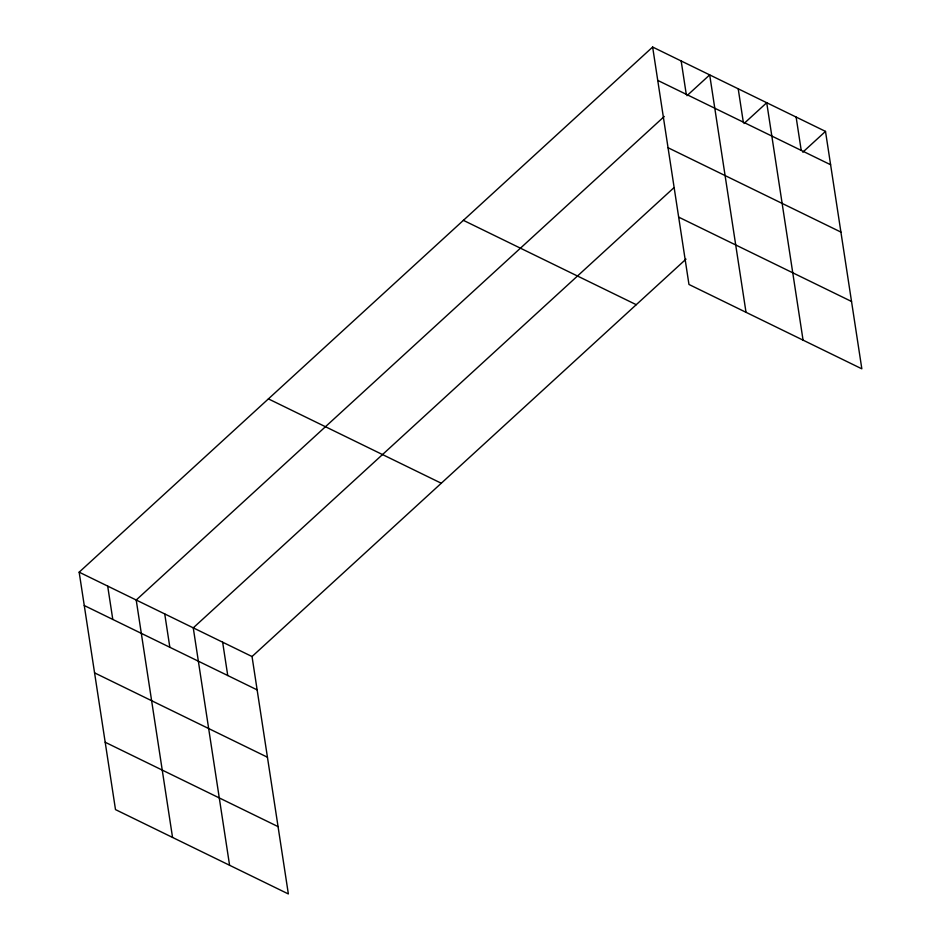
<?xml version="1.0" encoding="UTF-8"?>
<svg xmlns="http://www.w3.org/2000/svg" width="941" height="941" viewBox="0 0 941 941"><rect width="100%" height="100%" fill="white"/><g stroke="black" fill="none" stroke-linecap="round" stroke-linejoin="round"><path stroke-width="1.41" d="M79.162 572.175L252.035 656.536L288.358 893.95L115.496 809.601L79.162 572.175L652.642 47.05L825.504 131.399L861.838 368.825L688.965 284.464L652.642 47.05M664.264 116.472L136.21 600.017L172.544 837.431M686.977 95.676L709.69 74.892L746.013 312.306M673.732 187.882L193.258 627.859L229.58 865.273M744.025 123.518L766.727 102.722L803.061 340.136M252.035 656.536L686.001 259.14M802.802 152.195L825.504 131.399M657.747 80.397L830.609 164.746M668.051 147.737L840.913 232.086M678.661 217.124L851.534 301.473M463.395 220.347L636.257 304.696M268.408 398.89L441.282 483.239M84.267 605.522L257.128 689.871M94.571 672.862L267.432 757.223M105.192 742.249L278.054 826.61M796.121 117.06L801.226 150.407M738.215 88.807L743.308 122.142M681.166 60.965L686.26 94.312M222.641 642.197L227.746 675.532M164.734 613.932L169.839 647.279M107.686 586.102L112.791 619.437"/></g></svg>
